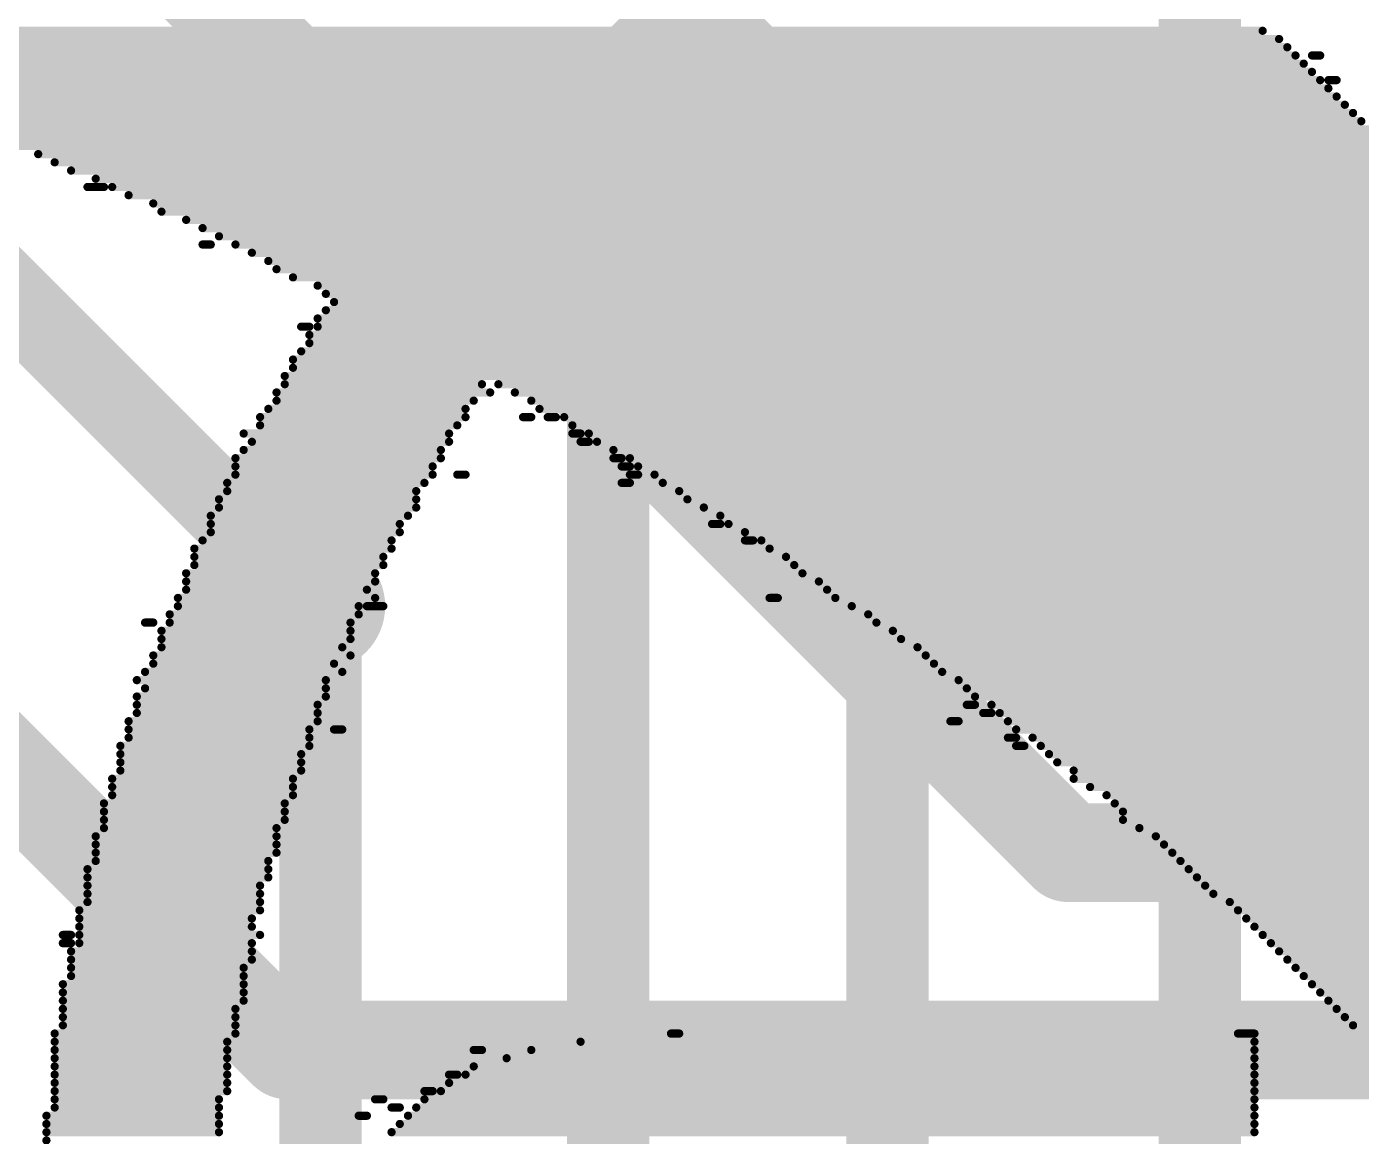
# Model space of a CAD drawing. Header units: millimetres. Extents: x 0.85 to 4.91, y 0.77 to 5.15.
# Drawn here: x 2.6812 to 2.8437, y 1.8195 to 1.9545 of the extents above; entities that cross this region are included whole.
import ezdxf

# ---------------------------------------------------------------- set-up
doc = ezdxf.new("R2010")
doc.units = ezdxf.units.MM
doc.header["$MEASUREMENT"] = 0
for name, color, linetype in [('BottomLayer', 5, 'Continuous'), ('BottomOverlay', 54, 'Continuous'), ('MultiLayer', 9, 'Continuous'), ('TopLayer', 1, 'Continuous'), ('ViaHoleLayer', 16, 'Continuous')]:
    doc.layers.add(name, color=color, linetype=linetype)

msp = doc.modelspace()

# ---------------------------------------------------------------- linework, layer by layer
at = {"layer": 'BottomLayer'}
for points, const_width in [([(2.64304, 2.07496), (2.786, 1.932)], 0.012), ([(2.59973, 2.06227), (2.808, 1.854)], 0.012), ([(2.55643, 2.04457), (2.717, 1.884)], 0.01), ([(2.51312, 2.02988), (2.713, 1.83)], 0.012), ([(2.824, 1.91), (2.824, 1.964)], 0.01), ([(2.808, 1.854), (3.204, 1.854)], 0.012), ([(2.713, 1.83), (3.201, 1.83)], 0.012)]:
    msp.add_lwpolyline(points, dxfattribs=dict(at, const_width=const_width))
for points, const_width in [([(2.78206, 1.932, 1), (2.78994, 1.932, 1)], 0.00787), ([(2.783, 1.932, 1), (2.789, 1.932, 1)], 0.006), ([(2.82006, 1.91, 1), (2.82794, 1.91, 1)], 0.00787), ([(2.8215, 1.91, 1), (2.8265, 1.91, 1)], 0.005), ([(2.71306, 1.884, 1), (2.72094, 1.884, 1)], 0.00787), ([(2.7145, 1.884, 1), (2.7195, 1.884, 1)], 0.005), ([(2.805, 1.854, 1), (2.811, 1.854, 1)], 0.006), ([(2.805, 1.854, 1), (2.811, 1.854, 1)], 0.006), ([(2.71, 1.83, 1), (2.716, 1.83, 1)], 0.006), ([(2.71, 1.83, 1), (2.716, 1.83, 1)], 0.006)]:
    msp.add_lwpolyline(points, format="xyb", close=True, dxfattribs=dict(at, const_width=const_width))
at = {"layer": 'BottomOverlay', "const_width": 0.001}
for points in [[(2.66665, 1.954), (2.83165, 1.954)], [(2.66465, 1.953), (2.83365, 1.953)], [(2.66465, 1.952), (2.83465, 1.952)], [(2.66265, 1.95), (2.83665, 1.95)], [(2.66365, 1.951), (2.83565, 1.951)], [(2.83765, 1.951), (2.83865, 1.951)], [(2.66065, 1.949), (2.83765, 1.949)], [(2.66165, 1.948), (2.83865, 1.948)], [(2.66365, 1.947), (2.83965, 1.947)], [(2.83965, 1.948), (2.84065, 1.948)], [(2.66565, 1.946), (2.84065, 1.946)], [(2.66865, 1.945), (2.84165, 1.945)], [(2.67065, 1.944), (2.84265, 1.944)], [(2.67265, 1.943), (2.84365, 1.943)], [(2.67565, 1.942), (2.84565, 1.942)], [(2.67765, 1.941), (2.84665, 1.941)], [(2.67965, 1.94), (2.84765, 1.94)], [(2.68265, 1.939), (2.84865, 1.939)], [(2.68465, 1.938), (2.84965, 1.938)], [(2.68665, 1.937), (2.85065, 1.937)], [(2.68965, 1.936), (2.85165, 1.936)], [(2.68865, 1.935), (2.69065, 1.935)], [(2.69165, 1.935), (2.85265, 1.935)], [(2.69365, 1.934), (2.85365, 1.934)], [(2.69665, 1.933), (2.85565, 1.933)], [(2.69765, 1.932), (2.85665, 1.932)], [(2.70065, 1.931), (2.85865, 1.931)], [(2.70265, 1.93), (2.85865, 1.93)], [(2.70465, 1.929), (2.86065, 1.929)], [(2.70265, 1.928), (2.70365, 1.928)], [(2.70665, 1.928), (2.86065, 1.928)], [(2.70865, 1.927), (2.86265, 1.927)], [(2.71065, 1.926), (2.86265, 1.926)], [(2.71165, 1.925), (2.86465, 1.925)], [(2.71365, 1.924), (2.86565, 1.924)], [(2.71665, 1.923), (2.86665, 1.923)], [(2.71765, 1.922), (2.86765, 1.922)], [(2.71865, 1.921), (2.86865, 1.921)], [(2.71765, 1.92), (2.86965, 1.92)], [(2.71465, 1.918), (2.71565, 1.918)], [(2.71665, 1.919), (2.87065, 1.919)], [(2.71665, 1.918), (2.87165, 1.918)], [(2.71565, 1.917), (2.87365, 1.917)], [(2.71565, 1.916), (2.87465, 1.916)], [(2.71465, 1.915), (2.87565, 1.915)], [(2.71365, 1.914), (2.87665, 1.914)], [(2.71365, 1.913), (2.87765, 1.913)], [(2.71265, 1.912), (2.87865, 1.912)], [(2.71265, 1.911), (2.73665, 1.911)], [(2.73865, 1.911), (2.87965, 1.911)], [(2.71165, 1.91), (2.73765, 1.91)], [(2.74065, 1.91), (2.88065, 1.91)], [(2.71065, 1.908), (2.73465, 1.908)], [(2.71165, 1.909), (2.73565, 1.909)], [(2.74265, 1.909), (2.88165, 1.909)], [(2.74365, 1.908), (2.88265, 1.908)], [(2.70965, 1.907), (2.73465, 1.907)], [(2.74165, 1.907), (2.74265, 1.907)], [(2.74465, 1.907), (2.74565, 1.907)], [(2.74665, 1.907), (2.88365, 1.907)], [(2.70765, 1.905), (2.73265, 1.905)], [(2.70965, 1.906), (2.73365, 1.906)], [(2.74765, 1.906), (2.88465, 1.906)], [(2.74765, 1.905), (2.74865, 1.905)], [(2.74965, 1.905), (2.88565, 1.905)], [(2.70765, 1.903), (2.73165, 1.903)], [(2.70865, 1.904), (2.73265, 1.904)], [(2.74865, 1.904), (2.74965, 1.904)], [(2.75065, 1.904), (2.88665, 1.904)], [(2.75265, 1.903), (2.88865, 1.903)], [(2.70665, 1.902), (2.73165, 1.902)], [(2.75265, 1.902), (2.75365, 1.902)], [(2.75465, 1.902), (2.88965, 1.902)], [(2.70665, 1.901), (2.73065, 1.901)], [(2.70665, 1.9), (2.73065, 1.9)], [(2.73365, 1.9), (2.73465, 1.9)], [(2.75365, 1.901), (2.75465, 1.901)], [(2.75465, 1.9), (2.75565, 1.9)], [(2.75565, 1.901), (2.88965, 1.901)], [(2.75765, 1.9), (2.89065, 1.9)], [(2.70565, 1.899), (2.72965, 1.899)], [(2.70565, 1.898), (2.72865, 1.898)], [(2.75365, 1.899), (2.75465, 1.899)], [(2.75865, 1.899), (2.89265, 1.899)], [(2.76065, 1.898), (2.89365, 1.898)], [(2.70465, 1.897), (2.72865, 1.897)], [(2.76165, 1.897), (2.89465, 1.897)], [(2.70365, 1.895), (2.72765, 1.895)], [(2.70465, 1.896), (2.72865, 1.896)], [(2.76365, 1.896), (2.89565, 1.896)], [(2.76565, 1.895), (2.89665, 1.895)], [(2.70365, 1.894), (2.72665, 1.894)], [(2.76465, 1.894), (2.76565, 1.894)], [(2.76665, 1.894), (2.89765, 1.894)], [(2.70265, 1.892), (2.72565, 1.892)], [(2.70365, 1.893), (2.72665, 1.893)], [(2.76865, 1.893), (2.89865, 1.893)], [(2.76865, 1.892), (2.76965, 1.892)], [(2.77065, 1.892), (2.89965, 1.892)], [(2.70165, 1.891), (2.72565, 1.891)], [(2.70165, 1.89), (2.72465, 1.89)], [(2.77165, 1.891), (2.90065, 1.891)], [(2.77365, 1.89), (2.90165, 1.89)], [(2.70165, 1.889), (2.72465, 1.889)], [(2.77465, 1.889), (2.90365, 1.889)], [(2.70065, 1.888), (2.72365, 1.888)], [(2.70065, 1.887), (2.72365, 1.887)], [(2.77565, 1.888), (2.90365, 1.888)], [(2.77765, 1.887), (2.90465, 1.887)], [(2.70065, 1.886), (2.72265, 1.886)], [(2.77865, 1.886), (2.90565, 1.886)], [(2.69965, 1.885), (2.72365, 1.885)], [(2.69965, 1.884), (2.72165, 1.884)], [(2.72265, 1.884), (2.72465, 1.884)], [(2.77165, 1.885), (2.77265, 1.885)], [(2.77965, 1.885), (2.90665, 1.885)], [(2.78165, 1.884), (2.90765, 1.884)], [(2.69565, 1.882), (2.69665, 1.882)], [(2.69865, 1.883), (2.72165, 1.883)], [(2.69865, 1.882), (2.72065, 1.882)], [(2.78365, 1.883), (2.90865, 1.883)], [(2.78465, 1.882), (2.91065, 1.882)], [(2.69765, 1.881), (2.72065, 1.881)], [(2.78665, 1.881), (2.91165, 1.881)], [(2.69765, 1.88), (2.72065, 1.88)], [(2.69765, 1.879), (2.71965, 1.879)], [(2.78765, 1.88), (2.91165, 1.88)], [(2.78965, 1.879), (2.91265, 1.879)], [(2.69665, 1.878), (2.72065, 1.878)], [(2.69665, 1.877), (2.71865, 1.877)], [(2.79065, 1.878), (2.91365, 1.878)], [(2.79165, 1.877), (2.91565, 1.877)], [(2.69565, 1.876), (2.71965, 1.876)], [(2.79265, 1.876), (2.91765, 1.876)], [(2.69465, 1.875), (2.71765, 1.875)], [(2.69565, 1.874), (2.71765, 1.874)], [(2.79465, 1.875), (2.91765, 1.875)], [(2.79565, 1.874), (2.91865, 1.874)], [(2.69465, 1.873), (2.71765, 1.873)], [(2.79665, 1.873), (2.91965, 1.873)], [(2.69465, 1.872), (2.71665, 1.872)], [(2.69465, 1.871), (2.71665, 1.871)], [(2.79565, 1.872), (2.79665, 1.872)], [(2.79765, 1.871), (2.79865, 1.871)], [(2.79865, 1.872), (2.92065, 1.872)], [(2.79965, 1.871), (2.92265, 1.871)], [(2.69365, 1.87), (2.71665, 1.87)], [(2.69365, 1.869), (2.71565, 1.869)], [(2.71865, 1.869), (2.71965, 1.869)], [(2.79365, 1.87), (2.79465, 1.87)], [(2.80065, 1.87), (2.92365, 1.87)], [(2.80165, 1.869), (2.92365, 1.869)], [(2.69365, 1.868), (2.71565, 1.868)], [(2.80065, 1.868), (2.80165, 1.868)], [(2.80365, 1.868), (2.92365, 1.868)], [(2.69265, 1.867), (2.71565, 1.867)], [(2.69265, 1.866), (2.71465, 1.866)], [(2.80165, 1.867), (2.80265, 1.867)], [(2.80465, 1.867), (2.92465, 1.867)], [(2.80565, 1.866), (2.92565, 1.866)], [(2.69265, 1.865), (2.71465, 1.865)], [(2.69265, 1.864), (2.71465, 1.864)], [(2.80665, 1.865), (2.92765, 1.865)], [(2.80865, 1.864), (2.92865, 1.864)], [(2.69165, 1.863), (2.71365, 1.863)], [(2.80865, 1.863), (2.92865, 1.863)], [(2.69165, 1.862), (2.71365, 1.862)], [(2.69165, 1.861), (2.71365, 1.861)], [(2.81065, 1.862), (2.92965, 1.862)], [(2.81265, 1.861), (2.93065, 1.861)], [(2.69065, 1.86), (2.71265, 1.86)], [(2.81365, 1.86), (2.93265, 1.86)], [(2.69065, 1.859), (2.71265, 1.859)], [(2.69065, 1.858), (2.71265, 1.858)], [(2.81465, 1.859), (2.93265, 1.859)], [(2.81465, 1.858), (2.93365, 1.858)], [(2.68965, 1.856), (2.71165, 1.856)], [(2.69065, 1.857), (2.71165, 1.857)], [(2.81665, 1.857), (2.93465, 1.857)], [(2.81865, 1.856), (2.93565, 1.856)], [(2.68965, 1.855), (2.71165, 1.855)], [(2.81965, 1.855), (2.93665, 1.855)], [(2.68965, 1.854), (2.71165, 1.854)], [(2.68965, 1.853), (2.71065, 1.853)], [(2.82065, 1.854), (2.93765, 1.854)], [(2.82165, 1.853), (2.93865, 1.853)], [(2.68865, 1.852), (2.71065, 1.852)], [(2.68865, 1.851), (2.71065, 1.851)], [(2.82265, 1.852), (2.94065, 1.852)], [(2.82365, 1.851), (2.94065, 1.851)], [(2.68865, 1.85), (2.70965, 1.85)], [(2.82465, 1.85), (2.94065, 1.85)], [(2.68865, 1.849), (2.70965, 1.849)], [(2.68865, 1.848), (2.70965, 1.848)], [(2.82565, 1.849), (2.94165, 1.849)], [(2.82765, 1.848), (2.94265, 1.848)], [(2.68765, 1.847), (2.70965, 1.847)], [(2.82865, 1.847), (2.94365, 1.847)], [(2.68765, 1.846), (2.70865, 1.846)], [(2.68765, 1.845), (2.70865, 1.845)], [(2.82965, 1.846), (2.94465, 1.846)], [(2.83065, 1.845), (2.94665, 1.845)], [(2.68565, 1.844), (2.68665, 1.844)], [(2.68565, 1.843), (2.68665, 1.843)], [(2.68765, 1.844), (2.70965, 1.844)], [(2.68765, 1.843), (2.70865, 1.843)], [(2.83165, 1.844), (2.94765, 1.844)], [(2.83265, 1.843), (2.94765, 1.843)], [(2.68665, 1.842), (2.70865, 1.842)], [(2.83365, 1.842), (2.94865, 1.842)], [(2.68665, 1.841), (2.70865, 1.841)], [(2.68665, 1.84), (2.70765, 1.84)], [(2.83465, 1.841), (2.94865, 1.841)], [(2.83565, 1.84), (2.94965, 1.84)], [(2.68565, 1.838), (2.70765, 1.838)], [(2.68665, 1.839), (2.70765, 1.839)], [(2.83665, 1.839), (2.95065, 1.839)], [(2.83765, 1.838), (2.95165, 1.838)], [(2.68565, 1.837), (2.70765, 1.837)], [(2.83865, 1.837), (2.95165, 1.837)], [(2.68565, 1.836), (2.70765, 1.836)], [(2.68565, 1.835), (2.70665, 1.835)], [(2.83965, 1.836), (2.95265, 1.836)], [(2.84065, 1.835), (2.95465, 1.835)], [(2.68565, 1.834), (2.70665, 1.834)], [(2.84165, 1.834), (2.95365, 1.834)], [(2.68465, 1.832), (2.70665, 1.832)], [(2.68565, 1.833), (2.70665, 1.833)], [(2.75965, 1.832), (2.76065, 1.832)], [(2.82865, 1.832), (2.83065, 1.832)], [(2.84265, 1.833), (2.95465, 1.833)], [(2.68465, 1.831), (2.70565, 1.831)], [(2.68465, 1.83), (2.70565, 1.83)], [(2.73565, 1.83), (2.73665, 1.83)], [(2.74265, 1.83), (2.83065, 1.83)], [(2.74865, 1.831), (2.83065, 1.831)], [(2.68465, 1.829), (2.70565, 1.829)], [(2.73965, 1.829), (2.83065, 1.829)], [(2.68465, 1.828), (2.70565, 1.828)], [(2.68465, 1.827), (2.70565, 1.827)], [(2.73265, 1.827), (2.73365, 1.827)], [(2.73465, 1.827), (2.83065, 1.827)], [(2.73565, 1.828), (2.83065, 1.828)], [(2.68465, 1.826), (2.70565, 1.826)], [(2.68465, 1.825), (2.70565, 1.825)], [(2.72965, 1.825), (2.73065, 1.825)], [(2.73165, 1.825), (2.83065, 1.825)], [(2.73265, 1.826), (2.83065, 1.826)], [(2.68465, 1.824), (2.70465, 1.824)], [(2.72365, 1.824), (2.72465, 1.824)], [(2.72965, 1.824), (2.83065, 1.824)], [(2.68365, 1.822), (2.70465, 1.822)], [(2.68465, 1.823), (2.70465, 1.823)], [(2.72165, 1.822), (2.72265, 1.822)], [(2.72565, 1.823), (2.72665, 1.823)], [(2.72765, 1.822), (2.83065, 1.822)], [(2.72865, 1.823), (2.83065, 1.823)], [(2.68365, 1.821), (2.70465, 1.821)], [(2.72665, 1.821), (2.83065, 1.821)], [(2.68365, 1.82), (2.70465, 1.82)], [(2.72565, 1.82), (2.83065, 1.82)]]:
    msp.add_lwpolyline(points, dxfattribs=at)
at = {"layer": 'BottomOverlay', "const_width": 0.0005}
for points in [[(2.8314, 1.954, 1), (2.8319, 1.954, 1)], [(2.8334, 1.953, 1), (2.8339, 1.953, 1)], [(2.8344, 1.952, 1), (2.8349, 1.952, 1)], [(2.8354, 1.951, 1), (2.8359, 1.951, 1)], [(2.8364, 1.95, 1), (2.8369, 1.95, 1)], [(2.8374, 1.951, 1), (2.8379, 1.951, 1)], [(2.8384, 1.951, 1), (2.8389, 1.951, 1)], [(2.8374, 1.949, 1), (2.8379, 1.949, 1)], [(2.8384, 1.948, 1), (2.8389, 1.948, 1)], [(2.8394, 1.948, 1), (2.8399, 1.948, 1)], [(2.8394, 1.947, 1), (2.8399, 1.947, 1)], [(2.8404, 1.948, 1), (2.8409, 1.948, 1)], [(2.8404, 1.946, 1), (2.8409, 1.946, 1)], [(2.8414, 1.945, 1), (2.8419, 1.945, 1)], [(2.8424, 1.944, 1), (2.8429, 1.944, 1)], [(2.8434, 1.943, 1), (2.8439, 1.943, 1)], [(2.6824, 1.939, 1), (2.6829, 1.939, 1)], [(2.6844, 1.938, 1), (2.6849, 1.938, 1)], [(2.6864, 1.937, 1), (2.6869, 1.937, 1)], [(2.6894, 1.936, 1), (2.6899, 1.936, 1)], [(2.6884, 1.935, 1), (2.6889, 1.935, 1)], [(2.6904, 1.935, 1), (2.6909, 1.935, 1)], [(2.6914, 1.935, 1), (2.6919, 1.935, 1)], [(2.6934, 1.934, 1), (2.6939, 1.934, 1)], [(2.6964, 1.933, 1), (2.6969, 1.933, 1)], [(2.6974, 1.932, 1), (2.6979, 1.932, 1)], [(2.7004, 1.931, 1), (2.7009, 1.931, 1)], [(2.7024, 1.93, 1), (2.7029, 1.93, 1)], [(2.7044, 1.929, 1), (2.7049, 1.929, 1)], [(2.7024, 1.928, 1), (2.7029, 1.928, 1)], [(2.7034, 1.928, 1), (2.7039, 1.928, 1)], [(2.7064, 1.928, 1), (2.7069, 1.928, 1)], [(2.7084, 1.927, 1), (2.7089, 1.927, 1)], [(2.7104, 1.926, 1), (2.7109, 1.926, 1)], [(2.7114, 1.925, 1), (2.7119, 1.925, 1)], [(2.7134, 1.924, 1), (2.7139, 1.924, 1)], [(2.7164, 1.923, 1), (2.7169, 1.923, 1)], [(2.7174, 1.922, 1), (2.7179, 1.922, 1)], [(2.7184, 1.921, 1), (2.7189, 1.921, 1)], [(2.7174, 1.92, 1), (2.7179, 1.92, 1)], [(2.7144, 1.918, 1), (2.7149, 1.918, 1)], [(2.7154, 1.918, 1), (2.7159, 1.918, 1)], [(2.7164, 1.919, 1), (2.7169, 1.919, 1)], [(2.7164, 1.918, 1), (2.7169, 1.918, 1)], [(2.7154, 1.917, 1), (2.7159, 1.917, 1)], [(2.7154, 1.916, 1), (2.7159, 1.916, 1)], [(2.7144, 1.915, 1), (2.7149, 1.915, 1)], [(2.7134, 1.914, 1), (2.7139, 1.914, 1)], [(2.7134, 1.913, 1), (2.7139, 1.913, 1)], [(2.7124, 1.912, 1), (2.7129, 1.912, 1)], [(2.7124, 1.911, 1), (2.7129, 1.911, 1)], [(2.7364, 1.911, 1), (2.7369, 1.911, 1)], [(2.7384, 1.911, 1), (2.7389, 1.911, 1)], [(2.7114, 1.91, 1), (2.7119, 1.91, 1)], [(2.7374, 1.91, 1), (2.7379, 1.91, 1)], [(2.7404, 1.91, 1), (2.7409, 1.91, 1)], [(2.7104, 1.908, 1), (2.7109, 1.908, 1)], [(2.7114, 1.909, 1), (2.7119, 1.909, 1)], [(2.7344, 1.908, 1), (2.7349, 1.908, 1)], [(2.7354, 1.909, 1), (2.7359, 1.909, 1)], [(2.7424, 1.909, 1), (2.7429, 1.909, 1)], [(2.7434, 1.908, 1), (2.7439, 1.908, 1)], [(2.7094, 1.907, 1), (2.7099, 1.907, 1)], [(2.7344, 1.907, 1), (2.7349, 1.907, 1)], [(2.7414, 1.907, 1), (2.7419, 1.907, 1)], [(2.7424, 1.907, 1), (2.7429, 1.907, 1)], [(2.7444, 1.907, 1), (2.7449, 1.907, 1)], [(2.7454, 1.907, 1), (2.7459, 1.907, 1)], [(2.7464, 1.907, 1), (2.7469, 1.907, 1)], [(2.7074, 1.905, 1), (2.7079, 1.905, 1)], [(2.7094, 1.906, 1), (2.7099, 1.906, 1)], [(2.7324, 1.905, 1), (2.7329, 1.905, 1)], [(2.7334, 1.906, 1), (2.7339, 1.906, 1)], [(2.7474, 1.906, 1), (2.7479, 1.906, 1)], [(2.7474, 1.905, 1), (2.7479, 1.905, 1)], [(2.7484, 1.905, 1), (2.7489, 1.905, 1)], [(2.7494, 1.905, 1), (2.7499, 1.905, 1)], [(2.7074, 1.903, 1), (2.7079, 1.903, 1)], [(2.7084, 1.904, 1), (2.7089, 1.904, 1)], [(2.7314, 1.903, 1), (2.7319, 1.903, 1)], [(2.7324, 1.904, 1), (2.7329, 1.904, 1)], [(2.7484, 1.904, 1), (2.7489, 1.904, 1)], [(2.7494, 1.904, 1), (2.7499, 1.904, 1)], [(2.7504, 1.904, 1), (2.7509, 1.904, 1)], [(2.7524, 1.903, 1), (2.7529, 1.903, 1)], [(2.7064, 1.902, 1), (2.7069, 1.902, 1)], [(2.7314, 1.902, 1), (2.7319, 1.902, 1)], [(2.7524, 1.902, 1), (2.7529, 1.902, 1)], [(2.7534, 1.902, 1), (2.7539, 1.902, 1)], [(2.7544, 1.902, 1), (2.7549, 1.902, 1)], [(2.7064, 1.901, 1), (2.7069, 1.901, 1)], [(2.7064, 1.9, 1), (2.7069, 1.9, 1)], [(2.7304, 1.901, 1), (2.7309, 1.901, 1)], [(2.7304, 1.9, 1), (2.7309, 1.9, 1)], [(2.7334, 1.9, 1), (2.7339, 1.9, 1)], [(2.7344, 1.9, 1), (2.7349, 1.9, 1)], [(2.7534, 1.901, 1), (2.7539, 1.901, 1)], [(2.7544, 1.901, 1), (2.7549, 1.901, 1)], [(2.7544, 1.9, 1), (2.7549, 1.9, 1)], [(2.7554, 1.901, 1), (2.7559, 1.901, 1)], [(2.7554, 1.9, 1), (2.7559, 1.9, 1)], [(2.7574, 1.9, 1), (2.7579, 1.9, 1)], [(2.7054, 1.899, 1), (2.7059, 1.899, 1)], [(2.7054, 1.898, 1), (2.7059, 1.898, 1)], [(2.7284, 1.898, 1), (2.7289, 1.898, 1)], [(2.7294, 1.899, 1), (2.7299, 1.899, 1)], [(2.7534, 1.899, 1), (2.7539, 1.899, 1)], [(2.7544, 1.899, 1), (2.7549, 1.899, 1)], [(2.7584, 1.899, 1), (2.7589, 1.899, 1)], [(2.7604, 1.898, 1), (2.7609, 1.898, 1)], [(2.7044, 1.897, 1), (2.7049, 1.897, 1)], [(2.7284, 1.897, 1), (2.7289, 1.897, 1)], [(2.7614, 1.897, 1), (2.7619, 1.897, 1)], [(2.7034, 1.895, 1), (2.7039, 1.895, 1)], [(2.7044, 1.896, 1), (2.7049, 1.896, 1)], [(2.7274, 1.895, 1), (2.7279, 1.895, 1)], [(2.7284, 1.896, 1), (2.7289, 1.896, 1)], [(2.7634, 1.896, 1), (2.7639, 1.896, 1)], [(2.7654, 1.895, 1), (2.7659, 1.895, 1)], [(2.7034, 1.894, 1), (2.7039, 1.894, 1)], [(2.7264, 1.894, 1), (2.7269, 1.894, 1)], [(2.7644, 1.894, 1), (2.7649, 1.894, 1)], [(2.7654, 1.894, 1), (2.7659, 1.894, 1)], [(2.7664, 1.894, 1), (2.7669, 1.894, 1)], [(2.7024, 1.892, 1), (2.7029, 1.892, 1)], [(2.7034, 1.893, 1), (2.7039, 1.893, 1)], [(2.7254, 1.892, 1), (2.7259, 1.892, 1)], [(2.7264, 1.893, 1), (2.7269, 1.893, 1)], [(2.7684, 1.893, 1), (2.7689, 1.893, 1)], [(2.7684, 1.892, 1), (2.7689, 1.892, 1)], [(2.7694, 1.892, 1), (2.7699, 1.892, 1)], [(2.7704, 1.892, 1), (2.7709, 1.892, 1)], [(2.7014, 1.891, 1), (2.7019, 1.891, 1)], [(2.7014, 1.89, 1), (2.7019, 1.89, 1)], [(2.7244, 1.89, 1), (2.7249, 1.89, 1)], [(2.7254, 1.891, 1), (2.7259, 1.891, 1)], [(2.7714, 1.891, 1), (2.7719, 1.891, 1)], [(2.7734, 1.89, 1), (2.7739, 1.89, 1)], [(2.7014, 1.889, 1), (2.7019, 1.889, 1)], [(2.7244, 1.889, 1), (2.7249, 1.889, 1)], [(2.7744, 1.889, 1), (2.7749, 1.889, 1)], [(2.7004, 1.888, 1), (2.7009, 1.888, 1)], [(2.7004, 1.887, 1), (2.7009, 1.887, 1)], [(2.7234, 1.888, 1), (2.7239, 1.888, 1)], [(2.7234, 1.887, 1), (2.7239, 1.887, 1)], [(2.7754, 1.888, 1), (2.7759, 1.888, 1)], [(2.7774, 1.887, 1), (2.7779, 1.887, 1)], [(2.7004, 1.886, 1), (2.7009, 1.886, 1)], [(2.7224, 1.886, 1), (2.7229, 1.886, 1)], [(2.7784, 1.886, 1), (2.7789, 1.886, 1)], [(2.6994, 1.885, 1), (2.6999, 1.885, 1)], [(2.6994, 1.884, 1), (2.6999, 1.884, 1)], [(2.7214, 1.884, 1), (2.7219, 1.884, 1)], [(2.7224, 1.884, 1), (2.7229, 1.884, 1)], [(2.7234, 1.885, 1), (2.7239, 1.885, 1)], [(2.7244, 1.884, 1), (2.7249, 1.884, 1)], [(2.7714, 1.885, 1), (2.7719, 1.885, 1)], [(2.7724, 1.885, 1), (2.7729, 1.885, 1)], [(2.7794, 1.885, 1), (2.7799, 1.885, 1)], [(2.7814, 1.884, 1), (2.7819, 1.884, 1)], [(2.6954, 1.882, 1), (2.6959, 1.882, 1)], [(2.6964, 1.882, 1), (2.6969, 1.882, 1)], [(2.6984, 1.883, 1), (2.6989, 1.883, 1)], [(2.6984, 1.882, 1), (2.6989, 1.882, 1)], [(2.7204, 1.882, 1), (2.7209, 1.882, 1)], [(2.7214, 1.883, 1), (2.7219, 1.883, 1)], [(2.7834, 1.883, 1), (2.7839, 1.883, 1)], [(2.7844, 1.882, 1), (2.7849, 1.882, 1)], [(2.6974, 1.881, 1), (2.6979, 1.881, 1)], [(2.7204, 1.881, 1), (2.7209, 1.881, 1)], [(2.7864, 1.881, 1), (2.7869, 1.881, 1)], [(2.6974, 1.88, 1), (2.6979, 1.88, 1)], [(2.6974, 1.879, 1), (2.6979, 1.879, 1)], [(2.7194, 1.879, 1), (2.7199, 1.879, 1)], [(2.7204, 1.88, 1), (2.7209, 1.88, 1)], [(2.7874, 1.88, 1), (2.7879, 1.88, 1)], [(2.7894, 1.879, 1), (2.7899, 1.879, 1)], [(2.6964, 1.878, 1), (2.6969, 1.878, 1)], [(2.6964, 1.877, 1), (2.6969, 1.877, 1)], [(2.7184, 1.877, 1), (2.7189, 1.877, 1)], [(2.7204, 1.878, 1), (2.7209, 1.878, 1)], [(2.7904, 1.878, 1), (2.7909, 1.878, 1)], [(2.7914, 1.877, 1), (2.7919, 1.877, 1)], [(2.6954, 1.876, 1), (2.6959, 1.876, 1)], [(2.7194, 1.876, 1), (2.7199, 1.876, 1)], [(2.7924, 1.876, 1), (2.7929, 1.876, 1)], [(2.6944, 1.875, 1), (2.6949, 1.875, 1)], [(2.6954, 1.874, 1), (2.6959, 1.874, 1)], [(2.7174, 1.875, 1), (2.7179, 1.875, 1)], [(2.7174, 1.874, 1), (2.7179, 1.874, 1)], [(2.7944, 1.875, 1), (2.7949, 1.875, 1)], [(2.7954, 1.874, 1), (2.7959, 1.874, 1)], [(2.6944, 1.873, 1), (2.6949, 1.873, 1)], [(2.7174, 1.873, 1), (2.7179, 1.873, 1)], [(2.7964, 1.873, 1), (2.7969, 1.873, 1)], [(2.6944, 1.872, 1), (2.6949, 1.872, 1)], [(2.6944, 1.871, 1), (2.6949, 1.871, 1)], [(2.7164, 1.872, 1), (2.7169, 1.872, 1)], [(2.7164, 1.871, 1), (2.7169, 1.871, 1)], [(2.7954, 1.872, 1), (2.7959, 1.872, 1)], [(2.7964, 1.872, 1), (2.7969, 1.872, 1)], [(2.7974, 1.871, 1), (2.7979, 1.871, 1)], [(2.7984, 1.872, 1), (2.7989, 1.872, 1)], [(2.7984, 1.871, 1), (2.7989, 1.871, 1)], [(2.7994, 1.871, 1), (2.7999, 1.871, 1)], [(2.6934, 1.87, 1), (2.6939, 1.87, 1)], [(2.6934, 1.869, 1), (2.6939, 1.869, 1)], [(2.7154, 1.869, 1), (2.7159, 1.869, 1)], [(2.7164, 1.87, 1), (2.7169, 1.87, 1)], [(2.7184, 1.869, 1), (2.7189, 1.869, 1)], [(2.7194, 1.869, 1), (2.7199, 1.869, 1)], [(2.7934, 1.87, 1), (2.7939, 1.87, 1)], [(2.7944, 1.87, 1), (2.7949, 1.87, 1)], [(2.8004, 1.87, 1), (2.8009, 1.87, 1)], [(2.8014, 1.869, 1), (2.8019, 1.869, 1)], [(2.6934, 1.868, 1), (2.6939, 1.868, 1)], [(2.7154, 1.868, 1), (2.7159, 1.868, 1)], [(2.8004, 1.868, 1), (2.8009, 1.868, 1)], [(2.8014, 1.868, 1), (2.8019, 1.868, 1)], [(2.8034, 1.868, 1), (2.8039, 1.868, 1)], [(2.6924, 1.867, 1), (2.6929, 1.867, 1)], [(2.6924, 1.866, 1), (2.6929, 1.866, 1)], [(2.7144, 1.866, 1), (2.7149, 1.866, 1)], [(2.7154, 1.867, 1), (2.7159, 1.867, 1)], [(2.8014, 1.867, 1), (2.8019, 1.867, 1)], [(2.8024, 1.867, 1), (2.8029, 1.867, 1)], [(2.8044, 1.867, 1), (2.8049, 1.867, 1)], [(2.8054, 1.866, 1), (2.8059, 1.866, 1)], [(2.6924, 1.865, 1), (2.6929, 1.865, 1)], [(2.6924, 1.864, 1), (2.6929, 1.864, 1)], [(2.7144, 1.865, 1), (2.7149, 1.865, 1)], [(2.7144, 1.864, 1), (2.7149, 1.864, 1)], [(2.8064, 1.865, 1), (2.8069, 1.865, 1)], [(2.8084, 1.864, 1), (2.8089, 1.864, 1)], [(2.6914, 1.863, 1), (2.6919, 1.863, 1)], [(2.7134, 1.863, 1), (2.7139, 1.863, 1)], [(2.8084, 1.863, 1), (2.8089, 1.863, 1)], [(2.6914, 1.862, 1), (2.6919, 1.862, 1)], [(2.6914, 1.861, 1), (2.6919, 1.861, 1)], [(2.7134, 1.862, 1), (2.7139, 1.862, 1)], [(2.7134, 1.861, 1), (2.7139, 1.861, 1)], [(2.8104, 1.862, 1), (2.8109, 1.862, 1)], [(2.8124, 1.861, 1), (2.8129, 1.861, 1)], [(2.6904, 1.86, 1), (2.6909, 1.86, 1)], [(2.7124, 1.86, 1), (2.7129, 1.86, 1)], [(2.8134, 1.86, 1), (2.8139, 1.86, 1)], [(2.6904, 1.859, 1), (2.6909, 1.859, 1)], [(2.6904, 1.858, 1), (2.6909, 1.858, 1)], [(2.7124, 1.859, 1), (2.7129, 1.859, 1)], [(2.7124, 1.858, 1), (2.7129, 1.858, 1)], [(2.8144, 1.859, 1), (2.8149, 1.859, 1)], [(2.8144, 1.858, 1), (2.8149, 1.858, 1)], [(2.6894, 1.856, 1), (2.6899, 1.856, 1)], [(2.6904, 1.857, 1), (2.6909, 1.857, 1)], [(2.7114, 1.857, 1), (2.7119, 1.857, 1)], [(2.7114, 1.856, 1), (2.7119, 1.856, 1)], [(2.8164, 1.857, 1), (2.8169, 1.857, 1)], [(2.8184, 1.856, 1), (2.8189, 1.856, 1)], [(2.6894, 1.855, 1), (2.6899, 1.855, 1)], [(2.7114, 1.855, 1), (2.7119, 1.855, 1)], [(2.8194, 1.855, 1), (2.8199, 1.855, 1)], [(2.6894, 1.854, 1), (2.6899, 1.854, 1)], [(2.6894, 1.853, 1), (2.6899, 1.853, 1)], [(2.7104, 1.853, 1), (2.7109, 1.853, 1)], [(2.7114, 1.854, 1), (2.7119, 1.854, 1)], [(2.8204, 1.854, 1), (2.8209, 1.854, 1)], [(2.8214, 1.853, 1), (2.8219, 1.853, 1)], [(2.6884, 1.852, 1), (2.6889, 1.852, 1)], [(2.6884, 1.851, 1), (2.6889, 1.851, 1)], [(2.7104, 1.852, 1), (2.7109, 1.852, 1)], [(2.7104, 1.851, 1), (2.7109, 1.851, 1)], [(2.8224, 1.852, 1), (2.8229, 1.852, 1)], [(2.8234, 1.851, 1), (2.8239, 1.851, 1)], [(2.6884, 1.85, 1), (2.6889, 1.85, 1)], [(2.7094, 1.85, 1), (2.7099, 1.85, 1)], [(2.8244, 1.85, 1), (2.8249, 1.85, 1)], [(2.6884, 1.849, 1), (2.6889, 1.849, 1)], [(2.6884, 1.848, 1), (2.6889, 1.848, 1)], [(2.7094, 1.849, 1), (2.7099, 1.849, 1)], [(2.7094, 1.848, 1), (2.7099, 1.848, 1)], [(2.8254, 1.849, 1), (2.8259, 1.849, 1)], [(2.8274, 1.848, 1), (2.8279, 1.848, 1)], [(2.6874, 1.847, 1), (2.6879, 1.847, 1)], [(2.7094, 1.847, 1), (2.7099, 1.847, 1)], [(2.8284, 1.847, 1), (2.8289, 1.847, 1)], [(2.6874, 1.846, 1), (2.6879, 1.846, 1)], [(2.6874, 1.845, 1), (2.6879, 1.845, 1)], [(2.7084, 1.846, 1), (2.7089, 1.846, 1)], [(2.7084, 1.845, 1), (2.7089, 1.845, 1)], [(2.8294, 1.846, 1), (2.8299, 1.846, 1)], [(2.8304, 1.845, 1), (2.8309, 1.845, 1)], [(2.6854, 1.844, 1), (2.6859, 1.844, 1)], [(2.6854, 1.843, 1), (2.6859, 1.843, 1)], [(2.6864, 1.844, 1), (2.6869, 1.844, 1)], [(2.6864, 1.843, 1), (2.6869, 1.843, 1)], [(2.6874, 1.844, 1), (2.6879, 1.844, 1)], [(2.6874, 1.843, 1), (2.6879, 1.843, 1)], [(2.7084, 1.843, 1), (2.7089, 1.843, 1)], [(2.7094, 1.844, 1), (2.7099, 1.844, 1)], [(2.8314, 1.844, 1), (2.8319, 1.844, 1)], [(2.8324, 1.843, 1), (2.8329, 1.843, 1)], [(2.6864, 1.842, 1), (2.6869, 1.842, 1)], [(2.7084, 1.842, 1), (2.7089, 1.842, 1)], [(2.8334, 1.842, 1), (2.8339, 1.842, 1)], [(2.6864, 1.841, 1), (2.6869, 1.841, 1)], [(2.6864, 1.84, 1), (2.6869, 1.84, 1)], [(2.7074, 1.84, 1), (2.7079, 1.84, 1)], [(2.7084, 1.841, 1), (2.7089, 1.841, 1)], [(2.8344, 1.841, 1), (2.8349, 1.841, 1)], [(2.8354, 1.84, 1), (2.8359, 1.84, 1)], [(2.6854, 1.838, 1), (2.6859, 1.838, 1)], [(2.6864, 1.839, 1), (2.6869, 1.839, 1)], [(2.7074, 1.839, 1), (2.7079, 1.839, 1)], [(2.7074, 1.838, 1), (2.7079, 1.838, 1)], [(2.8364, 1.839, 1), (2.8369, 1.839, 1)], [(2.8374, 1.838, 1), (2.8379, 1.838, 1)], [(2.6854, 1.837, 1), (2.6859, 1.837, 1)], [(2.7074, 1.837, 1), (2.7079, 1.837, 1)], [(2.8384, 1.837, 1), (2.8389, 1.837, 1)], [(2.6854, 1.836, 1), (2.6859, 1.836, 1)], [(2.6854, 1.835, 1), (2.6859, 1.835, 1)], [(2.7064, 1.835, 1), (2.7069, 1.835, 1)], [(2.7074, 1.836, 1), (2.7079, 1.836, 1)], [(2.8394, 1.836, 1), (2.8399, 1.836, 1)], [(2.8404, 1.835, 1), (2.8409, 1.835, 1)], [(2.6854, 1.834, 1), (2.6859, 1.834, 1)], [(2.7064, 1.834, 1), (2.7069, 1.834, 1)], [(2.8414, 1.834, 1), (2.8419, 1.834, 1)], [(2.6844, 1.832, 1), (2.6849, 1.832, 1)], [(2.6854, 1.833, 1), (2.6859, 1.833, 1)], [(2.7064, 1.833, 1), (2.7069, 1.833, 1)], [(2.7064, 1.832, 1), (2.7069, 1.832, 1)], [(2.7594, 1.832, 1), (2.7599, 1.832, 1)], [(2.7604, 1.832, 1), (2.7609, 1.832, 1)], [(2.8284, 1.832, 1), (2.8289, 1.832, 1)], [(2.8304, 1.832, 1), (2.8309, 1.832, 1)], [(2.8424, 1.833, 1), (2.8429, 1.833, 1)], [(2.6844, 1.831, 1), (2.6849, 1.831, 1)], [(2.6844, 1.83, 1), (2.6849, 1.83, 1)], [(2.7054, 1.831, 1), (2.7059, 1.831, 1)], [(2.7054, 1.83, 1), (2.7059, 1.83, 1)], [(2.7354, 1.83, 1), (2.7359, 1.83, 1)], [(2.7364, 1.83, 1), (2.7369, 1.83, 1)], [(2.7424, 1.83, 1), (2.7429, 1.83, 1)], [(2.7484, 1.831, 1), (2.7489, 1.831, 1)], [(2.8304, 1.831, 1), (2.8309, 1.831, 1)], [(2.8304, 1.83, 1), (2.8309, 1.83, 1)], [(2.6844, 1.829, 1), (2.6849, 1.829, 1)], [(2.7054, 1.829, 1), (2.7059, 1.829, 1)], [(2.7394, 1.829, 1), (2.7399, 1.829, 1)], [(2.8304, 1.829, 1), (2.8309, 1.829, 1)], [(2.6844, 1.828, 1), (2.6849, 1.828, 1)], [(2.6844, 1.827, 1), (2.6849, 1.827, 1)], [(2.7054, 1.828, 1), (2.7059, 1.828, 1)], [(2.7054, 1.827, 1), (2.7059, 1.827, 1)], [(2.7324, 1.827, 1), (2.7329, 1.827, 1)], [(2.7334, 1.827, 1), (2.7339, 1.827, 1)], [(2.7344, 1.827, 1), (2.7349, 1.827, 1)], [(2.7354, 1.828, 1), (2.7359, 1.828, 1)], [(2.8304, 1.828, 1), (2.8309, 1.828, 1)], [(2.8304, 1.827, 1), (2.8309, 1.827, 1)], [(2.6844, 1.826, 1), (2.6849, 1.826, 1)], [(2.6844, 1.825, 1), (2.6849, 1.825, 1)], [(2.7054, 1.826, 1), (2.7059, 1.826, 1)], [(2.7054, 1.825, 1), (2.7059, 1.825, 1)], [(2.7294, 1.825, 1), (2.7299, 1.825, 1)], [(2.7304, 1.825, 1), (2.7309, 1.825, 1)], [(2.7314, 1.825, 1), (2.7319, 1.825, 1)], [(2.7324, 1.826, 1), (2.7329, 1.826, 1)], [(2.8304, 1.826, 1), (2.8309, 1.826, 1)], [(2.8304, 1.825, 1), (2.8309, 1.825, 1)], [(2.6844, 1.824, 1), (2.6849, 1.824, 1)], [(2.7044, 1.824, 1), (2.7049, 1.824, 1)], [(2.7234, 1.824, 1), (2.7239, 1.824, 1)], [(2.7244, 1.824, 1), (2.7249, 1.824, 1)], [(2.7294, 1.824, 1), (2.7299, 1.824, 1)], [(2.8304, 1.824, 1), (2.8309, 1.824, 1)], [(2.6834, 1.822, 1), (2.6839, 1.822, 1)], [(2.6844, 1.823, 1), (2.6849, 1.823, 1)], [(2.7044, 1.823, 1), (2.7049, 1.823, 1)], [(2.7044, 1.822, 1), (2.7049, 1.822, 1)], [(2.7214, 1.822, 1), (2.7219, 1.822, 1)], [(2.7224, 1.822, 1), (2.7229, 1.822, 1)], [(2.7254, 1.823, 1), (2.7259, 1.823, 1)], [(2.7264, 1.823, 1), (2.7269, 1.823, 1)], [(2.7274, 1.822, 1), (2.7279, 1.822, 1)], [(2.7284, 1.823, 1), (2.7289, 1.823, 1)], [(2.8304, 1.823, 1), (2.8309, 1.823, 1)], [(2.8304, 1.822, 1), (2.8309, 1.822, 1)], [(2.6834, 1.821, 1), (2.6839, 1.821, 1)], [(2.7044, 1.821, 1), (2.7049, 1.821, 1)], [(2.7264, 1.821, 1), (2.7269, 1.821, 1)], [(2.8304, 1.821, 1), (2.8309, 1.821, 1)], [(2.6834, 1.82, 1), (2.6839, 1.82, 1)], [(2.6834, 1.819, 1), (2.6839, 1.819, 1)], [(2.7044, 1.82, 1), (2.7049, 1.82, 1)], [(2.7254, 1.82, 1), (2.7259, 1.82, 1)], [(2.8304, 1.82, 1), (2.8309, 1.82, 1)]]:
    msp.add_lwpolyline(points, format="xyb", close=True, dxfattribs=at)
at = {"layer": 'MultiLayer', "const_width": 0.00787}
for points in [[(2.78206, 1.932, 1), (2.78994, 1.932, 1)], [(2.82006, 1.91, 1), (2.82794, 1.91, 1)], [(2.71306, 1.884, 1), (2.72094, 1.884, 1)]]:
    msp.add_lwpolyline(points, format="xyb", close=True, dxfattribs=at)
at = {"layer": 'TopLayer', "const_width": 0.01}
for points in [[(2.752, 1.947), (2.821, 2.016)], [(2.752, 1.64904), (2.752, 1.947)], [(2.786, 1.751), (2.786, 1.932)], [(2.824, 1.668), (2.824, 1.91)], [(2.717, 1.65), (2.717, 1.884)]]:
    msp.add_lwpolyline(points, dxfattribs=at)
at = {"layer": 'TopLayer'}
for points, const_width in [([(2.7495, 1.947, 1), (2.7545, 1.947, 1)], 0.005), ([(2.7495, 1.947, 1), (2.7545, 1.947, 1)], 0.005), ([(2.78206, 1.932, 1), (2.78994, 1.932, 1)], 0.00787), ([(2.7835, 1.932, 1), (2.7885, 1.932, 1)], 0.005), ([(2.82006, 1.91, 1), (2.82794, 1.91, 1)], 0.00787), ([(2.8215, 1.91, 1), (2.8265, 1.91, 1)], 0.005), ([(2.71306, 1.884, 1), (2.72094, 1.884, 1)], 0.00787), ([(2.7145, 1.884, 1), (2.7195, 1.884, 1)], 0.005)]:
    msp.add_lwpolyline(points, format="xyb", close=True, dxfattribs=dict(at, const_width=const_width))
at = {"layer": 'ViaHoleLayer', "const_width": 0.00394}
for points in [[(2.78403, 1.932, 1), (2.78797, 1.932, 1)], [(2.82203, 1.91, 1), (2.82597, 1.91, 1)], [(2.71503, 1.884, 1), (2.71897, 1.884, 1)]]:
    msp.add_lwpolyline(points, format="xyb", close=True, dxfattribs=at)

doc.saveas('drawing.dxf')
